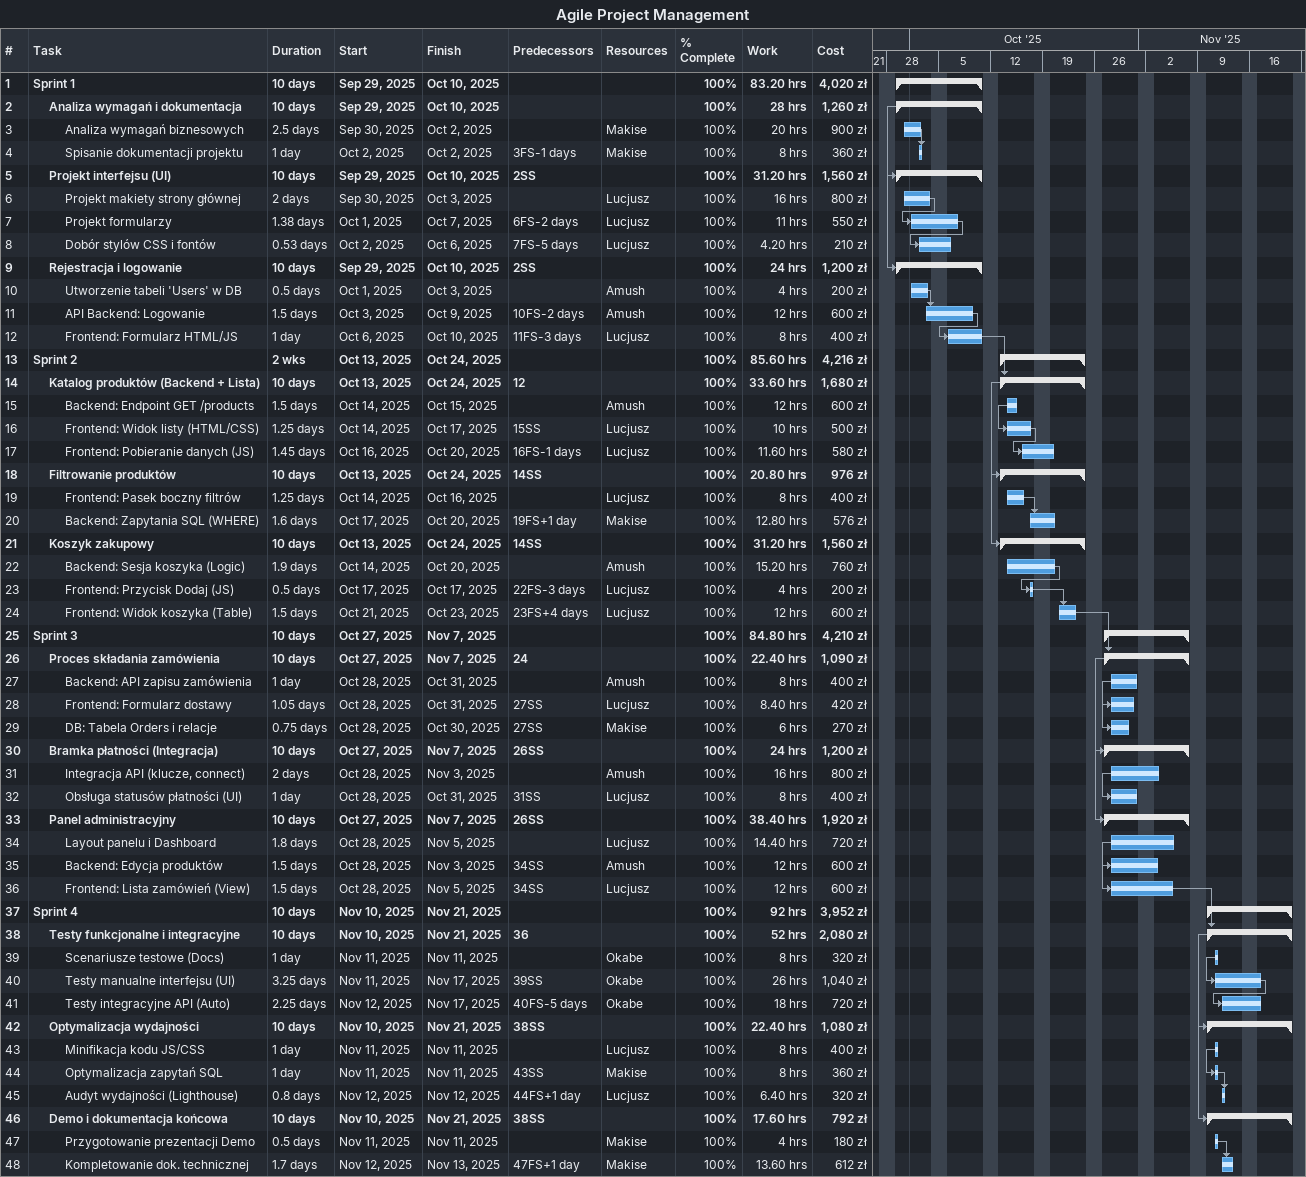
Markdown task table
Agile Project Management

| ID | Level | Task | Duration | Start | Finish | Predecessors | Resources | % complete | Work (h) | Cost (zł) |
|---|---|---|---|---|---|---|---|---|---|---|
| 1 | 1 | **Sprint 1** | 10d | 2025-09-29 | 2025-10-10 |  |  | 100 | 83.20 | 4020 |
| 2 | 2 | **Analiza wymagań i dokumentacja** | 10d | 2025-09-29 | 2025-10-10 |  |  | 100 | 28 | 1260 |
| 3 | 3 | Analiza wymagań biznesowych | 2.5d | 2025-09-30 | 2025-10-02 |  | Makise | 100 | 20 | 900 |
| 4 | 3 | Spisanie dokumentacji projektu | 1d | 2025-10-02 | 2025-10-02 | 3FS-1d | Makise | 100 | 8 | 360 |
| 5 | 2 | **Projekt interfejsu (UI)** | 10d | 2025-09-29 | 2025-10-10 | 2SS |  | 100 | 31.20 | 1560 |
| 6 | 3 | Projekt makiety strony głównej | 2d | 2025-09-30 | 2025-10-03 |  | Lucjusz | 100 | 16 | 800 |
| 7 | 3 | Projekt formularzy | 1.38d | 2025-10-01 | 2025-10-07 | 6FS-2d | Lucjusz | 100 | 11 | 550 |
| 8 | 3 | Dobór stylów CSS i fontów | 0.53d | 2025-10-02 | 2025-10-06 | 7FS-5d | Lucjusz | 100 | 4.20 | 210 |
| 9 | 2 | **Rejestracja i logowanie** | 10d | 2025-09-29 | 2025-10-10 | 2SS |  | 100 | 24 | 1200 |
| 10 | 3 | Utworzenie tabeli 'Users' w DB | 0.5d | 2025-10-01 | 2025-10-03 |  | Amush | 100 | 4 | 200 |
| 11 | 3 | API Backend: Logowanie | 1.5d | 2025-10-03 | 2025-10-09 | 10FS-2d | Amush | 100 | 12 | 600 |
| 12 | 3 | Frontend: Formularz HTML/JS | 1d | 2025-10-06 | 2025-10-10 | 11FS-3d | Lucjusz | 100 | 8 | 400 |
| 13 | 1 | **Sprint 2** | 2w | 2025-10-13 | 2025-10-24 |  |  | 100 | 85.60 | 4216 |
| 14 | 2 | **Katalog produktów (Backend + Lista)** | 10d | 2025-10-13 | 2025-10-24 | 12 |  | 100 | 33.60 | 1680 |
| 15 | 3 | Backend: Endpoint GET /products | 1.5d | 2025-10-14 | 2025-10-15 |  | Amush | 100 | 12 | 600 |
| 16 | 3 | Frontend: Widok listy (HTML/CSS) | 1.25d | 2025-10-14 | 2025-10-17 | 15SS | Lucjusz | 100 | 10 | 500 |
| 17 | 3 | Frontend: Pobieranie danych (JS) | 1.45d | 2025-10-16 | 2025-10-20 | 16FS-1d | Lucjusz | 100 | 11.60 | 580 |
| 18 | 2 | **Filtrowanie produktów** | 10d | 2025-10-13 | 2025-10-24 | 14SS |  | 100 | 20.80 | 976 |
| 19 | 3 | Frontend: Pasek boczny filtrów | 1.25d | 2025-10-14 | 2025-10-16 |  | Lucjusz | 100 | 8 | 400 |
| 20 | 3 | Backend: Zapytania SQL (WHERE) | 1.6d | 2025-10-17 | 2025-10-20 | 19FS+1d | Makise | 100 | 12.80 | 576 |
| 21 | 2 | **Koszyk zakupowy** | 10d | 2025-10-13 | 2025-10-24 | 14SS |  | 100 | 31.20 | 1560 |
| 22 | 3 | Backend: Sesja koszyka (Logic) | 1.9d | 2025-10-14 | 2025-10-20 |  | Amush | 100 | 15.20 | 760 |
| 23 | 3 | Frontend: Przycisk Dodaj (JS) | 0.5d | 2025-10-17 | 2025-10-17 | 22FS-3d | Lucjusz | 100 | 4 | 200 |
| 24 | 3 | Frontend: Widok koszyka (Table) | 1.5d | 2025-10-21 | 2025-10-23 | 23FS+4d | Lucjusz | 100 | 12 | 600 |
| 25 | 1 | **Sprint 3** | 10d | 2025-10-27 | 2025-11-07 |  |  | 100 | 84.80 | 4210 |
| 26 | 2 | **Proces składania zamówienia** | 10d | 2025-10-27 | 2025-11-07 | 24 |  | 100 | 22.40 | 1090 |
| 27 | 3 | Backend: API zapisu zamówienia | 1d | 2025-10-28 | 2025-10-31 |  | Amush | 100 | 8 | 400 |
| 28 | 3 | Frontend: Formularz dostawy | 1.05d | 2025-10-28 | 2025-10-31 | 27SS | Lucjusz | 100 | 8.40 | 420 |
| 29 | 3 | DB: Tabela Orders i relacje | 0.75d | 2025-10-28 | 2025-10-30 | 27SS | Makise | 100 | 6 | 270 |
| 30 | 2 | **Bramka płatności (Integracja)** | 10d | 2025-10-27 | 2025-11-07 | 26SS |  | 100 | 24 | 1200 |
| 31 | 3 | Integracja API (klucze, connect) | 2d | 2025-10-28 | 2025-11-03 |  | Amush | 100 | 16 | 800 |
| 32 | 3 | Obsługa statusów płatności (UI) | 1d | 2025-10-28 | 2025-10-31 | 31SS | Lucjusz | 100 | 8 | 400 |
| 33 | 2 | **Panel administracyjny** | 10d | 2025-10-27 | 2025-11-07 | 26SS |  | 100 | 38.40 | 1920 |
| 34 | 3 | Layout panelu i Dashboard | 1.8d | 2025-10-28 | 2025-11-05 |  | Lucjusz | 100 | 14.40 | 720 |
| 35 | 3 | Backend: Edycja produktów | 1.5d | 2025-10-28 | 2025-11-03 | 34SS | Amush | 100 | 12 | 600 |
| 36 | 3 | Frontend: Lista zamówień (View) | 1.5d | 2025-10-28 | 2025-11-05 | 34SS | Lucjusz | 100 | 12 | 600 |
| 37 | 1 | **Sprint 4** | 10d | 2025-11-10 | 2025-11-21 |  |  | 100 | 92 | 3952 |
| 38 | 2 | **Testy funkcjonalne i integracyjne** | 10d | 2025-11-10 | 2025-11-21 | 36 |  | 100 | 52 | 2080 |
| 39 | 3 | Scenariusze testowe (Docs) | 1d | 2025-11-11 | 2025-11-11 |  | Okabe | 100 | 8 | 320 |
| 40 | 3 | Testy manualne interfejsu (UI) | 3.25d | 2025-11-11 | 2025-11-17 | 39SS | Okabe | 100 | 26 | 1040 |
| 41 | 3 | Testy integracyjne API (Auto) | 2.25d | 2025-11-12 | 2025-11-17 | 40FS-5d | Okabe | 100 | 18 | 720 |
| 42 | 2 | **Optymalizacja wydajności** | 10d | 2025-11-10 | 2025-11-21 | 38SS |  | 100 | 22.40 | 1080 |
| 43 | 3 | Minifikacja kodu JS/CSS | 1d | 2025-11-11 | 2025-11-11 |  | Lucjusz | 100 | 8 | 400 |
| 44 | 3 | Optymalizacja zapytań SQL | 1d | 2025-11-11 | 2025-11-11 | 43SS | Makise | 100 | 8 | 360 |
| 45 | 3 | Audyt wydajności (Lighthouse) | 0.8d | 2025-11-12 | 2025-11-12 | 44FS+1d | Lucjusz | 100 | 6.40 | 320 |
| 46 | 2 | **Demo i dokumentacja końcowa** | 10d | 2025-11-10 | 2025-11-21 | 38SS |  | 100 | 17.60 | 792 |
| 47 | 3 | Przygotowanie prezentacji Demo | 0.5d | 2025-11-11 | 2025-11-11 |  | Makise | 100 | 4 | 180 |
| 48 | 3 | Kompletowanie dok. technicznej | 1.7d | 2025-11-12 | 2025-11-13 | 47FS+1d | Makise | 100 | 13.60 | 612 |
